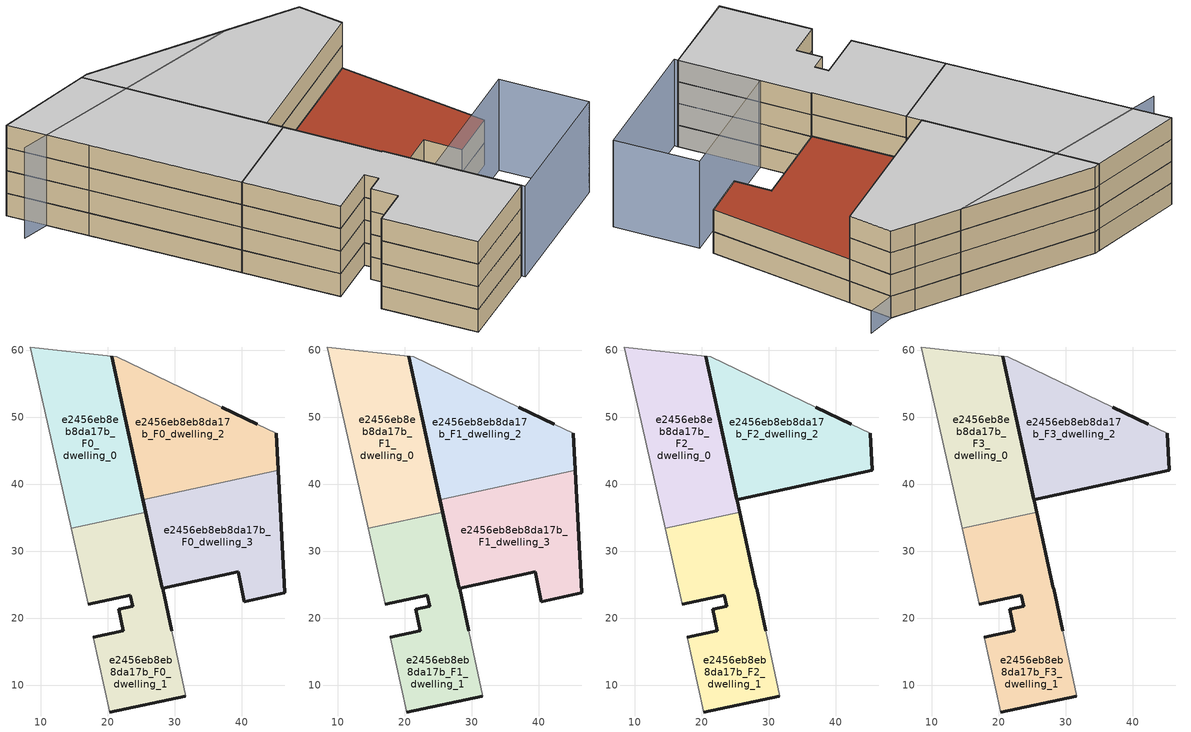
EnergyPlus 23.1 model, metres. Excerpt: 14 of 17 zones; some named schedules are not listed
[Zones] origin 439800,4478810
e2456eb8eb8da17b_F0_dwelling_0
 floor ground (EU_floor_Construction): 25.67,35.8 20.64,59.07 8.47,60.45 10.63,50.96 14.57,33.4 z0
 wall outside (EU_wall_Construction): 20.64,59.07 25.67,35.8 z0:3
 wall adiabatic (EU_wall_Construction): 14.57,33.4 10.63,50.96 8.47,60.45 20.64,59.07 z0:3
 wall to e2456eb8eb8da17b_F0_dwelling_1 (EU_wall_Construction): 25.67,35.8 14.57,33.4 z0:3
e2456eb8eb8da17b_F0_dwelling_1
 floor ground (EU_floor_Construction): 31.61,8.34 31.69,8.36 29.6,18.09 28.24,24.47 28.13,24.45 25.67,35.8 14.57,33.4 17.11,22.07 23.42,23.42 23.75,21.75 21.65,21.3 22.32,18.12 17.84,17.14 20.3,6 z0
 wall outside (EU_wall_Construction): 31.61,8.34 20.3,6 / 17.84,17.14 22.32,18.12 21.65,21.3 23.75,21.75 23.42,23.42 17.11,22.07 / 25.67,35.8 28.13,24.45 / 28.24,24.47 29.6,18.09 z0:3
 wall adiabatic (EU_wall_Construction): 20.3,6 17.84,17.14 / 17.11,22.07 14.57,33.4 / 29.6,18.09 31.69,8.36 31.61,8.34 z0:3
 wall to e2456eb8eb8da17b_F0_dwelling_3 (EU_wall_Construction): 28.13,24.45 28.24,24.47 z0:3
e2456eb8eb8da17b_F0_dwelling_2
 floor ground (EU_floor_Construction): 45.44,42.03 45.14,47.58 42.31,48.95 37.02,51.47 21.36,58.99 20.64,59.07 25.27,37.67 z0
 wall outside (EU_wall_Construction): 45.14,47.58 45.44,42.03 / 25.27,37.67 20.64,59.07 / 37.02,51.47 42.31,48.95 z0:3
 wall adiabatic (EU_wall_Construction): 42.31,48.95 45.14,47.58 / 20.64,59.07 21.36,58.99 37.02,51.47 z0:3
 wall to e2456eb8eb8da17b_F0_dwelling_3 (EU_wall_Construction): 45.44,42.03 25.27,37.67 z0:3
e2456eb8eb8da17b_F0_dwelling_3
 floor ground (EU_floor_Construction): 46.42,23.8 45.44,42.03 25.27,37.67 28.13,24.45 28.24,24.47 28.25,24.47 39.48,26.96 40.4,22.44 z0
 wall outside (EU_wall_Construction): 28.13,24.45 25.27,37.67 / 45.44,42.03 46.42,23.8 40.4,22.44 39.48,26.96 28.25,24.47 28.24,24.47 z0:3
e2456eb8eb8da17b_F1_dwelling_0
 floor to e2456eb8eb8da17b_F0_dwelling_0 (EU_floor_Construction): 25.67,35.8 20.64,59.07 8.47,60.45 10.63,50.96 14.57,33.4 z3
 wall outside (EU_wall_Construction): 20.64,59.07 25.67,35.8 z3:6
 wall adiabatic (EU_wall_Construction): 14.57,33.4 10.63,50.96 8.47,60.45 20.64,59.07 z3:6
 wall to e2456eb8eb8da17b_F1_dwelling_1 (EU_wall_Construction): 25.67,35.8 14.57,33.4 z3:6
e2456eb8eb8da17b_F1_dwelling_1
 floor to e2456eb8eb8da17b_F0_dwelling_1 (EU_floor_Construction): 31.61,8.34 31.69,8.36 29.6,18.09 28.24,24.47 28.13,24.45 25.67,35.8 14.57,33.4 17.11,22.07 23.42,23.42 23.75,21.75 21.65,21.3 22.32,18.12 17.84,17.14 20.3,6 z3
 wall outside (EU_wall_Construction): 31.61,8.34 20.3,6 / 17.84,17.14 22.32,18.12 21.65,21.3 23.75,21.75 23.42,23.42 17.11,22.07 / 25.67,35.8 28.13,24.45 / 28.24,24.47 29.6,18.09 z3:6
 wall adiabatic (EU_wall_Construction): 20.3,6 17.84,17.14 / 17.11,22.07 14.57,33.4 / 29.6,18.09 31.69,8.36 31.61,8.34 z3:6
 wall to e2456eb8eb8da17b_F1_dwelling_3 (EU_wall_Construction): 28.13,24.45 28.24,24.47 z3:6
e2456eb8eb8da17b_F1_dwelling_2
 floor to e2456eb8eb8da17b_F0_dwelling_2 (EU_floor_Construction): 45.44,42.03 45.14,47.58 42.31,48.95 37.02,51.47 21.36,58.99 20.64,59.07 25.27,37.67 z3
 wall outside (EU_wall_Construction): 45.14,47.58 45.44,42.03 / 25.27,37.67 20.64,59.07 / 37.02,51.47 42.31,48.95 z3:6
 wall adiabatic (EU_wall_Construction): 42.31,48.95 45.14,47.58 / 20.64,59.07 21.36,58.99 37.02,51.47 z3:6
 wall to e2456eb8eb8da17b_F1_dwelling_3 (EU_wall_Construction): 45.44,42.03 25.27,37.67 z3:6
e2456eb8eb8da17b_F1_dwelling_3
 floor to e2456eb8eb8da17b_F0_dwelling_3 (EU_floor_Construction): 46.42,23.8 45.44,42.03 25.27,37.67 28.13,24.45 28.24,24.47 28.25,24.47 39.48,26.96 40.4,22.44 z3
 wall outside (EU_wall_Construction): 28.13,24.45 25.27,37.67 / 45.44,42.03 46.42,23.8 40.4,22.44 39.48,26.96 28.25,24.47 28.24,24.47 z3:6
 roof outside (EU_roof_Construction): 45.44,42.03 46.42,23.8 40.4,22.44 39.48,26.96 28.25,24.47 28.24,24.47 28.13,24.45 25.27,37.67 z6
e2456eb8eb8da17b_F2_dwelling_0
 floor to e2456eb8eb8da17b_F1_dwelling_0 (EU_floor_Construction): 25.67,35.8 20.64,59.07 8.47,60.45 10.63,50.96 14.57,33.4 z6
 wall outside (EU_wall_Construction): 20.64,59.07 25.67,35.8 z6:9
 wall adiabatic (EU_wall_Construction): 14.57,33.4 10.63,50.96 8.47,60.45 20.64,59.07 z6:9
 wall to e2456eb8eb8da17b_F2_dwelling_1 (EU_wall_Construction): 25.67,35.8 14.57,33.4 z6:9
e2456eb8eb8da17b_F2_dwelling_1
 floor to e2456eb8eb8da17b_F1_dwelling_1 (EU_floor_Construction): 31.61,8.34 31.69,8.36 29.6,18.09 28.24,24.47 28.13,24.45 25.67,35.8 14.57,33.4 17.11,22.07 23.42,23.42 23.75,21.75 21.65,21.3 22.32,18.12 17.84,17.14 20.3,6 z6
 wall outside (EU_wall_Construction): 31.61,8.34 20.3,6 / 17.84,17.14 22.32,18.12 21.65,21.3 23.75,21.75 23.42,23.42 17.11,22.07 / 25.67,35.8 28.13,24.45 28.24,24.47 29.6,18.09 z6:9
 wall adiabatic (EU_wall_Construction): 20.3,6 17.84,17.14 / 17.11,22.07 14.57,33.4 / 29.6,18.09 31.69,8.36 31.61,8.34 z6:9
e2456eb8eb8da17b_F2_dwelling_2
 floor to e2456eb8eb8da17b_F1_dwelling_2 (EU_floor_Construction): 45.44,42.03 45.14,47.58 42.31,48.95 37.02,51.47 21.36,58.99 20.64,59.07 25.27,37.67 z6
 wall outside (EU_wall_Construction): 45.14,47.58 45.44,42.03 25.27,37.67 20.64,59.07 / 37.02,51.47 42.31,48.95 z6:9
 wall adiabatic (EU_wall_Construction): 42.31,48.95 45.14,47.58 / 20.64,59.07 21.36,58.99 37.02,51.47 z6:9
e2456eb8eb8da17b_F3_dwelling_0
 floor to e2456eb8eb8da17b_F2_dwelling_0 (EU_floor_Construction): 25.67,35.8 20.64,59.07 8.47,60.45 10.63,50.96 14.57,33.4 z9
 wall outside (EU_wall_Construction): 20.64,59.07 25.67,35.8 z9:12
 wall adiabatic (EU_wall_Construction): 14.57,33.4 10.63,50.96 8.47,60.45 20.64,59.07 z9:12
 wall to e2456eb8eb8da17b_F3_dwelling_1 (EU_wall_Construction): 25.67,35.8 14.57,33.4 z9:12
 ceiling to e2456eb8eb8da17b_F4_dwelling_0 (EU_floor_Construction): 20.64,59.07 25.67,35.8 14.57,33.4 10.63,50.96 8.47,60.45 z12
e2456eb8eb8da17b_F3_dwelling_1
 floor to e2456eb8eb8da17b_F2_dwelling_1 (EU_floor_Construction): 31.61,8.34 31.69,8.36 29.6,18.09 28.24,24.47 28.13,24.45 25.67,35.8 14.57,33.4 17.11,22.07 23.42,23.42 23.75,21.75 21.65,21.3 22.32,18.12 17.84,17.14 20.3,6 z9
 wall outside (EU_wall_Construction): 31.61,8.34 20.3,6 / 17.84,17.14 22.32,18.12 21.65,21.3 23.75,21.75 23.42,23.42 17.11,22.07 / 25.67,35.8 28.13,24.45 28.24,24.47 29.6,18.09 z9:12
 wall adiabatic (EU_wall_Construction): 20.3,6 17.84,17.14 / 17.11,22.07 14.57,33.4 / 29.6,18.09 31.69,8.36 31.61,8.34 z9:12
 ceiling to e2456eb8eb8da17b_F4_dwelling_1 (EU_floor_Construction): 25.67,35.8 28.13,24.45 28.24,24.47 29.6,18.09 31.69,8.36 31.61,8.34 20.3,6 17.84,17.14 22.32,18.12 21.65,21.3 23.75,21.75 23.42,23.42 17.11,22.07 14.57,33.4 z12
e2456eb8eb8da17b_F3_dwelling_2
 floor to e2456eb8eb8da17b_F2_dwelling_2 (EU_floor_Construction): 45.44,42.03 45.14,47.58 42.31,48.95 37.02,51.47 21.36,58.99 20.64,59.07 25.27,37.67 z9
 wall outside (EU_wall_Construction): 45.14,47.58 45.44,42.03 25.27,37.67 20.64,59.07 / 37.02,51.47 42.31,48.95 z9:12
 wall adiabatic (EU_wall_Construction): 42.31,48.95 45.14,47.58 / 20.64,59.07 21.36,58.99 37.02,51.47 z9:12
 ceiling to e2456eb8eb8da17b_F4_dwelling_2 (EU_floor_Construction): 42.31,48.95 45.14,47.58 45.44,42.03 25.27,37.67 20.64,59.07 21.36,58.99 37.02,51.47 z12
shading: 37.01,51.47 6.22,56.36 / 31.79,7.91 29.55,18.32 / 29.55,18.32 46.53,21.97 / 46.53,21.97 48.77,11.56 / 48.77,11.56 31.79,7.91 z0:12; 48.84,47.47 42.27,47.67 z0:3
[Building]
EU S2 Campaign: North Axis=0; Terrain=City; Solar Distribution=FullExterior
[Site:Location]
Madrid: Latitude=40.5; Longitude=-3.5; Time Zone=1; Elevation=609
[SizingPeriod:WeatherFileDays]
AnnualSizingPeriod: Begin Month=1; Begin Day of Month=1; End Month=12; End Day of Month=31; Day of Week for Start Day=Monday; Use Weather File Daylight Saving Period=No; Use Weather File Rain and Snow Indicators=No
[MATERIAL]
EU_InternalMass_Material: Roughness=MediumRough; Thickness=0.1; Conductivity=1; Density=1800; Specific Heat=900; Thermal Absorptance=0.9; Solar Absorptance=0.7; Visible Absorptance=0.7
[MATERIAL:NOMASS] Roughness=MediumRough; Thermal Absorptance=0.9; Solar Absorptance=0.7; Visible Absorptance=0.7
Name | Thermal Resistance
EU_wall_NoMass | 0.419739
EU_roof_NoMass | 0.352165
EU_floor_NoMass | 0.608284
[CONSTRUCTION]
EU_wall_Construction: EU_wall_NoMass
EU_roof_Construction: EU_roof_NoMass
EU_floor_Construction: EU_floor_NoMass
EU_InternalMass_Construction: EU_InternalMass_Material
[ZONE] Type=1; Multiplier=1; Ceiling Height=autocalculate; Floor Area=autocalculate; Part of Total Floor Area=Yes
Name | Volume
e2456eb8eb8da17b_F0_dwelling_0; e2456eb8eb8da17b_F1_dwelling_0; e2456eb8eb8da17b_F2_dwelling_0; e2456eb8eb8da17b_F3_dwelling_0 | 885.726
e2456eb8eb8da17b_F0_dwelling_1; e2456eb8eb8da17b_F1_dwelling_1; e2456eb8eb8da17b_F2_dwelling_1; e2456eb8eb8da17b_F3_dwelling_1 | 890.342
e2456eb8eb8da17b_F0_dwelling_2; e2456eb8eb8da17b_F1_dwelling_2; e2456eb8eb8da17b_F2_dwelling_2; e2456eb8eb8da17b_F3_dwelling_2 | 885.682
e2456eb8eb8da17b_F0_dwelling_3; e2456eb8eb8da17b_F1_dwelling_3 | 881.045
[INTERNALMASS] Construction=EU_InternalMass_Construction
Name | Zone or ZoneList | Surface Area
e2456eb8eb8da17b_F0_dwelling_0_EU_InternalMass | e2456eb8eb8da17b_F0_dwelling_0 | 295.237
e2456eb8eb8da17b_F0_dwelling_1_EU_InternalMass | e2456eb8eb8da17b_F0_dwelling_1 | 296.782
e2456eb8eb8da17b_F0_dwelling_2_EU_InternalMass | e2456eb8eb8da17b_F0_dwelling_2 | 295.23
e2456eb8eb8da17b_F0_dwelling_3_EU_InternalMass | e2456eb8eb8da17b_F0_dwelling_3 | 293.679
e2456eb8eb8da17b_F1_dwelling_0_EU_InternalMass | e2456eb8eb8da17b_F1_dwelling_0 | 295.237
e2456eb8eb8da17b_F1_dwelling_1_EU_InternalMass | e2456eb8eb8da17b_F1_dwelling_1 | 296.782
e2456eb8eb8da17b_F1_dwelling_2_EU_InternalMass | e2456eb8eb8da17b_F1_dwelling_2 | 295.23
e2456eb8eb8da17b_F1_dwelling_3_EU_InternalMass | e2456eb8eb8da17b_F1_dwelling_3 | 293.679
e2456eb8eb8da17b_F2_dwelling_0_EU_InternalMass | e2456eb8eb8da17b_F2_dwelling_0 | 393.631
e2456eb8eb8da17b_F2_dwelling_1_EU_InternalMass | e2456eb8eb8da17b_F2_dwelling_1 | 393.636
e2456eb8eb8da17b_F2_dwelling_2_EU_InternalMass | e2456eb8eb8da17b_F2_dwelling_2 | 393.648
e2456eb8eb8da17b_F3_dwelling_0_EU_InternalMass | e2456eb8eb8da17b_F3_dwelling_0 | 393.631
e2456eb8eb8da17b_F3_dwelling_1_EU_InternalMass | e2456eb8eb8da17b_F3_dwelling_1 | 393.636
e2456eb8eb8da17b_F3_dwelling_2_EU_InternalMass | e2456eb8eb8da17b_F3_dwelling_2 | 393.648
[OTHEREQUIPMENT] Fuel Type=Electricity; Design Level Calculation Method=Watts/Area; Power per Zone Floor Area=1; Fraction Latent=0; Fraction Radiant=0; Fraction Lost=0; Carbon Dioxide Generation Rate=0; EndUse Subcategory=EU_Step8_InternalGains
Name | Zone or ZoneList or Space or SpaceList | Schedule
EU_Step8_InternalGain_e2456eb8eb8da17b_F0_dwelling_0_f000 | e2456eb8eb8da17b_F0_dwelling_0 | EU_Step8_GainSchedule_e2456eb8eb8da17b_F0_dwelling_0_f000
EU_Step8_InternalGain_e2456eb8eb8da17b_F0_dwelling_1_f000 | e2456eb8eb8da17b_F0_dwelling_1 | EU_Step8_GainSchedule_e2456eb8eb8da17b_F0_dwelling_1_f000
EU_Step8_InternalGain_e2456eb8eb8da17b_F0_dwelling_2_f000 | e2456eb8eb8da17b_F0_dwelling_2 | EU_Step8_GainSchedule_e2456eb8eb8da17b_F0_dwelling_2_f000
EU_Step8_InternalGain_e2456eb8eb8da17b_F0_dwelling_3_f000 | e2456eb8eb8da17b_F0_dwelling_3 | EU_Step8_GainSchedule_e2456eb8eb8da17b_F0_dwelling_3_f000
EU_Step8_InternalGain_e2456eb8eb8da17b_F1_dwelling_0_f000 | e2456eb8eb8da17b_F1_dwelling_0 | EU_Step8_GainSchedule_e2456eb8eb8da17b_F1_dwelling_0_f000
EU_Step8_InternalGain_e2456eb8eb8da17b_F1_dwelling_1_f000 | e2456eb8eb8da17b_F1_dwelling_1 | EU_Step8_GainSchedule_e2456eb8eb8da17b_F1_dwelling_1_f000
EU_Step8_InternalGain_e2456eb8eb8da17b_F1_dwelling_2_f000 | e2456eb8eb8da17b_F1_dwelling_2 | EU_Step8_GainSchedule_e2456eb8eb8da17b_F1_dwelling_2_f000
EU_Step8_InternalGain_e2456eb8eb8da17b_F1_dwelling_3_f000 | e2456eb8eb8da17b_F1_dwelling_3 | EU_Step8_GainSchedule_e2456eb8eb8da17b_F1_dwelling_3_f000
EU_Step8_InternalGain_e2456eb8eb8da17b_F2_dwelling_0_f000 | e2456eb8eb8da17b_F2_dwelling_0 | EU_Step8_GainSchedule_e2456eb8eb8da17b_F2_dwelling_0_f000
EU_Step8_InternalGain_e2456eb8eb8da17b_F2_dwelling_1_f000 | e2456eb8eb8da17b_F2_dwelling_1 | EU_Step8_GainSchedule_e2456eb8eb8da17b_F2_dwelling_1_f000
EU_Step8_InternalGain_e2456eb8eb8da17b_F2_dwelling_2_f000 | e2456eb8eb8da17b_F2_dwelling_2 | EU_Step8_GainSchedule_e2456eb8eb8da17b_F2_dwelling_2_f000
EU_Step8_InternalGain_e2456eb8eb8da17b_F3_dwelling_0_f000 | e2456eb8eb8da17b_F3_dwelling_0 | EU_Step8_GainSchedule_e2456eb8eb8da17b_F3_dwelling_0_f000
EU_Step8_InternalGain_e2456eb8eb8da17b_F3_dwelling_1_f000 | e2456eb8eb8da17b_F3_dwelling_1 | EU_Step8_GainSchedule_e2456eb8eb8da17b_F3_dwelling_1_f000
EU_Step8_InternalGain_e2456eb8eb8da17b_F3_dwelling_2_f000 | e2456eb8eb8da17b_F3_dwelling_2 | EU_Step8_GainSchedule_e2456eb8eb8da17b_F3_dwelling_2_f000
[ZONEVENTILATION:DESIGNFLOWRATE] Schedule=EU_AlwaysOn; Design Flow Rate Calculation Method=AirChanges/Hour; Air Changes per Hour=0.703302; Ventilation Type=Natural; Fan Pressure Rise=0; Fan Total Efficiency=1; Constant Term Coefficient=1; Temperature Term Coefficient=0; Velocity Term Coefficient=0; Velocity Squared Term Coefficient=0; Minimum Indoor Temperature=-100; Maximum Indoor Temperature=100; Delta Temperature=-100; Minimum Outdoor Temperature=-100; Maximum Outdoor Temperature=100; Maximum Wind Speed=40
Name | Zone or ZoneList or Space or SpaceList
EU_ConstantAir_e2456eb8eb8da17b_F0_dwelling_0 | e2456eb8eb8da17b_F0_dwelling_0
EU_ConstantAir_e2456eb8eb8da17b_F0_dwelling_1 | e2456eb8eb8da17b_F0_dwelling_1
EU_ConstantAir_e2456eb8eb8da17b_F0_dwelling_2 | e2456eb8eb8da17b_F0_dwelling_2
EU_ConstantAir_e2456eb8eb8da17b_F0_dwelling_3 | e2456eb8eb8da17b_F0_dwelling_3
EU_ConstantAir_e2456eb8eb8da17b_F1_dwelling_0 | e2456eb8eb8da17b_F1_dwelling_0
EU_ConstantAir_e2456eb8eb8da17b_F1_dwelling_1 | e2456eb8eb8da17b_F1_dwelling_1
EU_ConstantAir_e2456eb8eb8da17b_F1_dwelling_2 | e2456eb8eb8da17b_F1_dwelling_2
EU_ConstantAir_e2456eb8eb8da17b_F1_dwelling_3 | e2456eb8eb8da17b_F1_dwelling_3
EU_ConstantAir_e2456eb8eb8da17b_F2_dwelling_0 | e2456eb8eb8da17b_F2_dwelling_0
EU_ConstantAir_e2456eb8eb8da17b_F2_dwelling_1 | e2456eb8eb8da17b_F2_dwelling_1
EU_ConstantAir_e2456eb8eb8da17b_F2_dwelling_2 | e2456eb8eb8da17b_F2_dwelling_2
EU_ConstantAir_e2456eb8eb8da17b_F3_dwelling_0 | e2456eb8eb8da17b_F3_dwelling_0
EU_ConstantAir_e2456eb8eb8da17b_F3_dwelling_1 | e2456eb8eb8da17b_F3_dwelling_1
EU_ConstantAir_e2456eb8eb8da17b_F3_dwelling_2 | e2456eb8eb8da17b_F3_dwelling_2
[HVACTEMPLATE:THERMOSTAT] Constant Heating Setpoint=20; Constant Cooling Setpoint=50
EU_HeatOnly_e2456eb8eb8da17b_F0_dwelling_0; EU_HeatOnly_e2456eb8eb8da17b_F0_dwelling_1; EU_HeatOnly_e2456eb8eb8da17b_F0_dwelling_2; EU_HeatOnly_e2456eb8eb8da17b_F0_dwelling_3; EU_HeatOnly_e2456eb8eb8da17b_F1_dwelling_0; EU_HeatOnly_e2456eb8eb8da17b_F1_dwelling_1; EU_HeatOnly_e2456eb8eb8da17b_F1_dwelling_2; EU_HeatOnly_e2456eb8eb8da17b_F1_dwelling_3; EU_HeatOnly_e2456eb8eb8da17b_F2_dwelling_0; EU_HeatOnly_e2456eb8eb8da17b_F2_dwelling_1; EU_HeatOnly_e2456eb8eb8da17b_F2_dwelling_2; EU_HeatOnly_e2456eb8eb8da17b_F3_dwelling_0; EU_HeatOnly_e2456eb8eb8da17b_F3_dwelling_1; EU_HeatOnly_e2456eb8eb8da17b_F3_dwelling_2; EU_HeatOnly_e2456eb8eb8da17b_F4_dwelling_0; EU_HeatOnly_e2456eb8eb8da17b_F4_dwelling_1; EU_HeatOnly_e2456eb8eb8da17b_F4_dwelling_2
[HVACTEMPLATE:ZONE:IDEALLOADSAIRSYSTEM] System Availability Schedule=EU_AlwaysOn; Maximum Heating Supply Air Temperature=50; Minimum Cooling Supply Air Temperature=13; Maximum Heating Supply Air Humidity Ratio=0.0156; Minimum Cooling Supply Air Humidity Ratio=0.0077; Heating Limit=NoLimit; Cooling Limit=NoLimit; Heating Availability Schedule=EU_AlwaysOn; Cooling Availability Schedule=EU_CoolingOff; Dehumidification Control Type=ConstantSensibleHeatRatio; Cooling Sensible Heat Ratio=0.7; Dehumidification Setpoint=60; Humidification Control Type=None; Humidification Setpoint=30; Outdoor Air Method=None; Outdoor Air Flow Rate per Person=0.00944; Outdoor Air Flow Rate per Zone Floor Area=0; Outdoor Air Flow Rate per Zone=0; Demand Controlled Ventilation Type=None; Outdoor Air Economizer Type=NoEconomizer; Heat Recovery Type=None; Sensible Heat Recovery Effectiveness=0.7; Latent Heat Recovery Effectiveness=0.65
Name | Template Thermostat
e2456eb8eb8da17b_F0_dwelling_0 | EU_HeatOnly_e2456eb8eb8da17b_F0_dwelling_0
e2456eb8eb8da17b_F0_dwelling_1 | EU_HeatOnly_e2456eb8eb8da17b_F0_dwelling_1
e2456eb8eb8da17b_F0_dwelling_2 | EU_HeatOnly_e2456eb8eb8da17b_F0_dwelling_2
e2456eb8eb8da17b_F0_dwelling_3 | EU_HeatOnly_e2456eb8eb8da17b_F0_dwelling_3
e2456eb8eb8da17b_F1_dwelling_0 | EU_HeatOnly_e2456eb8eb8da17b_F1_dwelling_0
e2456eb8eb8da17b_F1_dwelling_1 | EU_HeatOnly_e2456eb8eb8da17b_F1_dwelling_1
e2456eb8eb8da17b_F1_dwelling_2 | EU_HeatOnly_e2456eb8eb8da17b_F1_dwelling_2
e2456eb8eb8da17b_F1_dwelling_3 | EU_HeatOnly_e2456eb8eb8da17b_F1_dwelling_3
e2456eb8eb8da17b_F2_dwelling_0 | EU_HeatOnly_e2456eb8eb8da17b_F2_dwelling_0
e2456eb8eb8da17b_F2_dwelling_1 | EU_HeatOnly_e2456eb8eb8da17b_F2_dwelling_1
e2456eb8eb8da17b_F2_dwelling_2 | EU_HeatOnly_e2456eb8eb8da17b_F2_dwelling_2
e2456eb8eb8da17b_F3_dwelling_0 | EU_HeatOnly_e2456eb8eb8da17b_F3_dwelling_0
e2456eb8eb8da17b_F3_dwelling_1 | EU_HeatOnly_e2456eb8eb8da17b_F3_dwelling_1
e2456eb8eb8da17b_F3_dwelling_2 | EU_HeatOnly_e2456eb8eb8da17b_F3_dwelling_2
[SIZING:ZONE] Zone Cooling Design Supply Air Temperature Input Method=SupplyAirTemperature; Zone Cooling Design Supply Air Temperature=13; Zone Heating Design Supply Air Temperature Input Method=SupplyAirTemperature; Zone Heating Design Supply Air Temperature=50; Zone Cooling Design Supply Air Humidity Ratio=0.008; Zone Heating Design Supply Air Humidity Ratio=0.008; Cooling Design Air Flow Method=DesignDay; Cooling Design Air Flow Rate=0; Cooling Minimum Air Flow per Zone Floor Area=0.000762; Cooling Minimum Air Flow=0; Cooling Minimum Air Flow Fraction=0.2; Heating Design Air Flow Method=DesignDay; Heating Design Air Flow Rate=0; Heating Maximum Air Flow per Zone Floor Area=0.002032; Heating Maximum Air Flow=0.141576; Heating Maximum Air Flow Fraction=0.3; Account for Dedicated Outdoor Air System=No; Dedicated Outdoor Air System Control Strategy=NeutralSupplyAir; Dedicated Outdoor Air Low Setpoint Temperature for Design=autosize; Dedicated Outdoor Air High Setpoint Temperature for Design=autosize; Zone Load Sizing Method=Sensible Load Only No Latent Load; Zone Latent Cooling Design Supply Air Humidity Ratio Input Method=HumidityRatioDifference; Zone Cooling Design Supply Air Humidity Ratio Difference=0.005; Zone Latent Heating Design Supply Air Humidity Ratio Input Method=HumidityRatioDifference; Zone Humidification Design Supply Air Humidity Ratio Difference=0.005
e2456eb8eb8da17b_F0_dwelling_0; e2456eb8eb8da17b_F0_dwelling_1; e2456eb8eb8da17b_F0_dwelling_2; e2456eb8eb8da17b_F0_dwelling_3; e2456eb8eb8da17b_F1_dwelling_0; e2456eb8eb8da17b_F1_dwelling_1; e2456eb8eb8da17b_F1_dwelling_2; e2456eb8eb8da17b_F1_dwelling_3; e2456eb8eb8da17b_F2_dwelling_0; e2456eb8eb8da17b_F2_dwelling_1; e2456eb8eb8da17b_F2_dwelling_2
